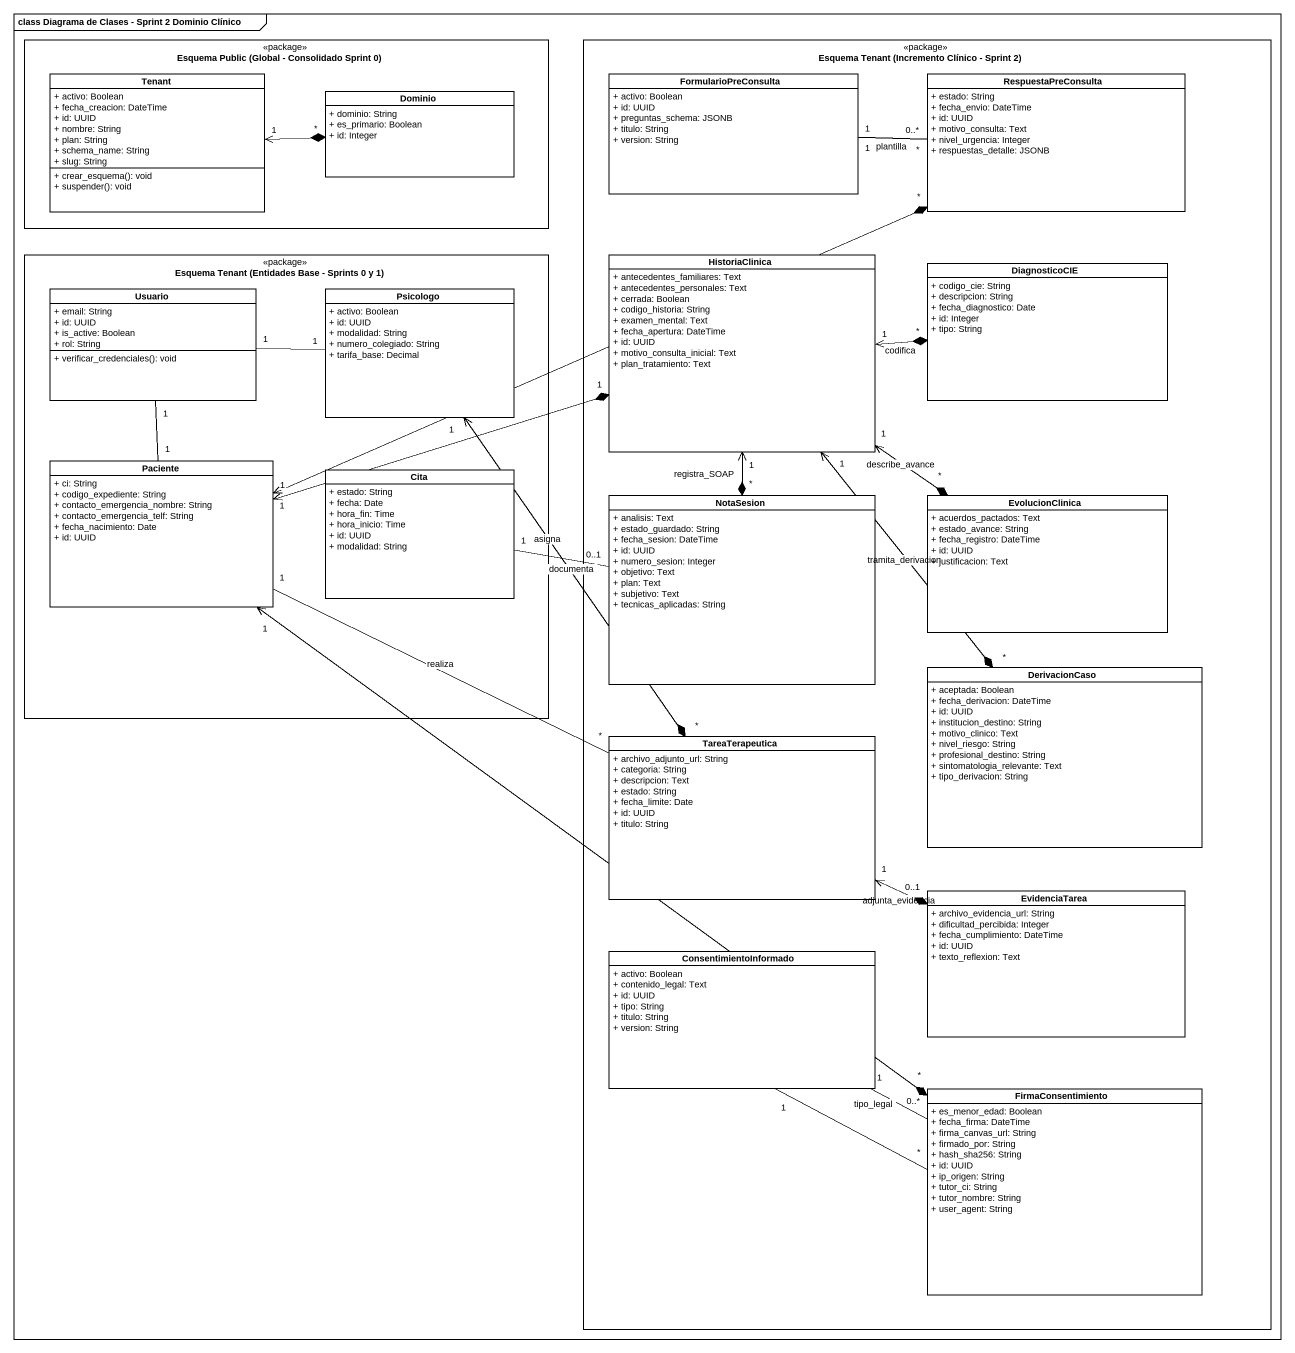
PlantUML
@startuml
mainframe class Diagrama de Clases - Sprint 2 Dominio Clínico
hide circle
hide empty members
skinparam classAttributeIconSize 0
rectangle "Esquema Public (Global - Consolidado Sprint 0)" as Esquema_Public_Global <<package>> {
  class Tenant {
    + activo: Boolean
    + fecha_creacion: DateTime
    + id: UUID
    + nombre: String
    + plan: String
    + schema_name: String
    + slug: String
    + crear_esquema(): void
    + suspender(): void
  }
  class Dominio {
    + dominio: String
    + es_primario: Boolean
    + id: Integer
  }
}
rectangle "Esquema Tenant (Incremento Clínico - Sprint 2)" as Esquema_Tenant_Incremento <<package>> {
  class FormularioPreConsulta {
    + activo: Boolean
    + id: UUID
    + preguntas_schema: JSONB
    + titulo: String
    + version: String
  }
  class RespuestaPreConsulta {
    + estado: String
    + fecha_envio: DateTime
    + id: UUID
    + motivo_consulta: Text
    + nivel_urgencia: Integer
    + respuestas_detalle: JSONB
  }
  class HistoriaClinica {
    + antecedentes_familiares: Text
    + antecedentes_personales: Text
    + cerrada: Boolean
    + codigo_historia: String
    + examen_mental: Text
    + fecha_apertura: DateTime
    + id: UUID
    + motivo_consulta_inicial: Text
    + plan_tratamiento: Text
  }
  class DiagnosticoCIE {
    + codigo_cie: String
    + descripcion: String
    + fecha_diagnostico: Date
    + id: Integer
    + tipo: String
  }
  class NotaSesion {
    + analisis: Text
    + estado_guardado: String
    + fecha_sesion: DateTime
    + id: UUID
    + numero_sesion: Integer
    + objetivo: Text
    + plan: Text
    + subjetivo: Text
    + tecnicas_aplicadas: String
  }
  class EvolucionClinica {
    + acuerdos_pactados: Text
    + estado_avance: String
    + fecha_registro: DateTime
    + id: UUID
    + justificacion: Text
  }
  class DerivacionCaso {
    + aceptada: Boolean
    + fecha_derivacion: DateTime
    + id: UUID
    + institucion_destino: String
    + motivo_clinico: Text
    + nivel_riesgo: String
    + profesional_destino: String
    + sintomatologia_relevante: Text
    + tipo_derivacion: String
  }
  class TareaTerapeutica {
    + archivo_adjunto_url: String
    + categoria: String
    + descripcion: Text
    + estado: String
    + fecha_limite: Date
    + id: UUID
    + titulo: String
  }
  class EvidenciaTarea {
    + archivo_evidencia_url: String
    + dificultad_percibida: Integer
    + fecha_cumplimiento: DateTime
    + id: UUID
    + texto_reflexion: Text
  }
  class ConsentimientoInformado {
    + activo: Boolean
    + contenido_legal: Text
    + id: UUID
    + tipo: String
    + titulo: String
    + version: String
  }
  class FirmaConsentimiento {
    + es_menor_edad: Boolean
    + fecha_firma: DateTime
    + firma_canvas_url: String
    + firmado_por: String
    + hash_sha256: String
    + id: UUID
    + ip_origen: String
    + tutor_ci: String
    + tutor_nombre: String
    + user_agent: String
  }
}
rectangle "Esquema Tenant (Entidades Base - Sprints 0 y 1)" as Esquema_Tenant_Entidades <<package>> {
  class Usuario {
    + email: String
    + id: UUID
    + is_active: Boolean
    + rol: String
    + verificar_credenciales(): void
  }
  class Psicologo {
    + activo: Boolean
    + id: UUID
    + modalidad: String
    + numero_colegiado: String
    + tarifa_base: Decimal
  }
  class Paciente {
    + ci: String
    + codigo_expediente: String
    + contacto_emergencia_nombre: String
    + contacto_emergencia_telf: String
    + fecha_nacimiento: Date
    + id: UUID
  }
  class Cita {
    + estado: String
    + fecha: Date
    + hora_fin: Time
    + hora_inicio: Time
    + id: UUID
    + modalidad: String
  }
}
Tenant "1" <-right-* "*" Dominio
FormularioPreConsulta "1" -right- "0..*" RespuestaPreConsulta : plantilla
RespuestaPreConsulta "*" -left- "1" FormularioPreConsulta
HistoriaClinica "1" <-right-* "*" DiagnosticoCIE : codifica
HistoriaClinica "1" <--* "*" NotaSesion : registra_SOAP
HistoriaClinica "1" <--* "*" EvolucionClinica : describe_avance
HistoriaClinica "1" <--* "*" DerivacionCaso : tramita_derivacion
Psicologo "1" -left- "1" Usuario
Psicologo "1" <--* "*" TareaTerapeutica : asigna
Paciente "1" <-right-* "*" RespuestaPreConsulta
Paciente "1" <-right-* "1" HistoriaClinica
Paciente "1" -up- "1" Usuario
Paciente "1" -right- "*" TareaTerapeutica : realiza
Paciente "1" <--* "*" FirmaConsentimiento
NotaSesion "0..1" -left- "1" Cita : documenta
TareaTerapeutica "1" <-right-* "0..1" EvidenciaTarea : adjunta_evidencia
ConsentimientoInformado "1" -right- "0..*" FirmaConsentimiento : tipo_legal
FirmaConsentimiento "*" -left- "1" ConsentimientoInformado
@enduml
